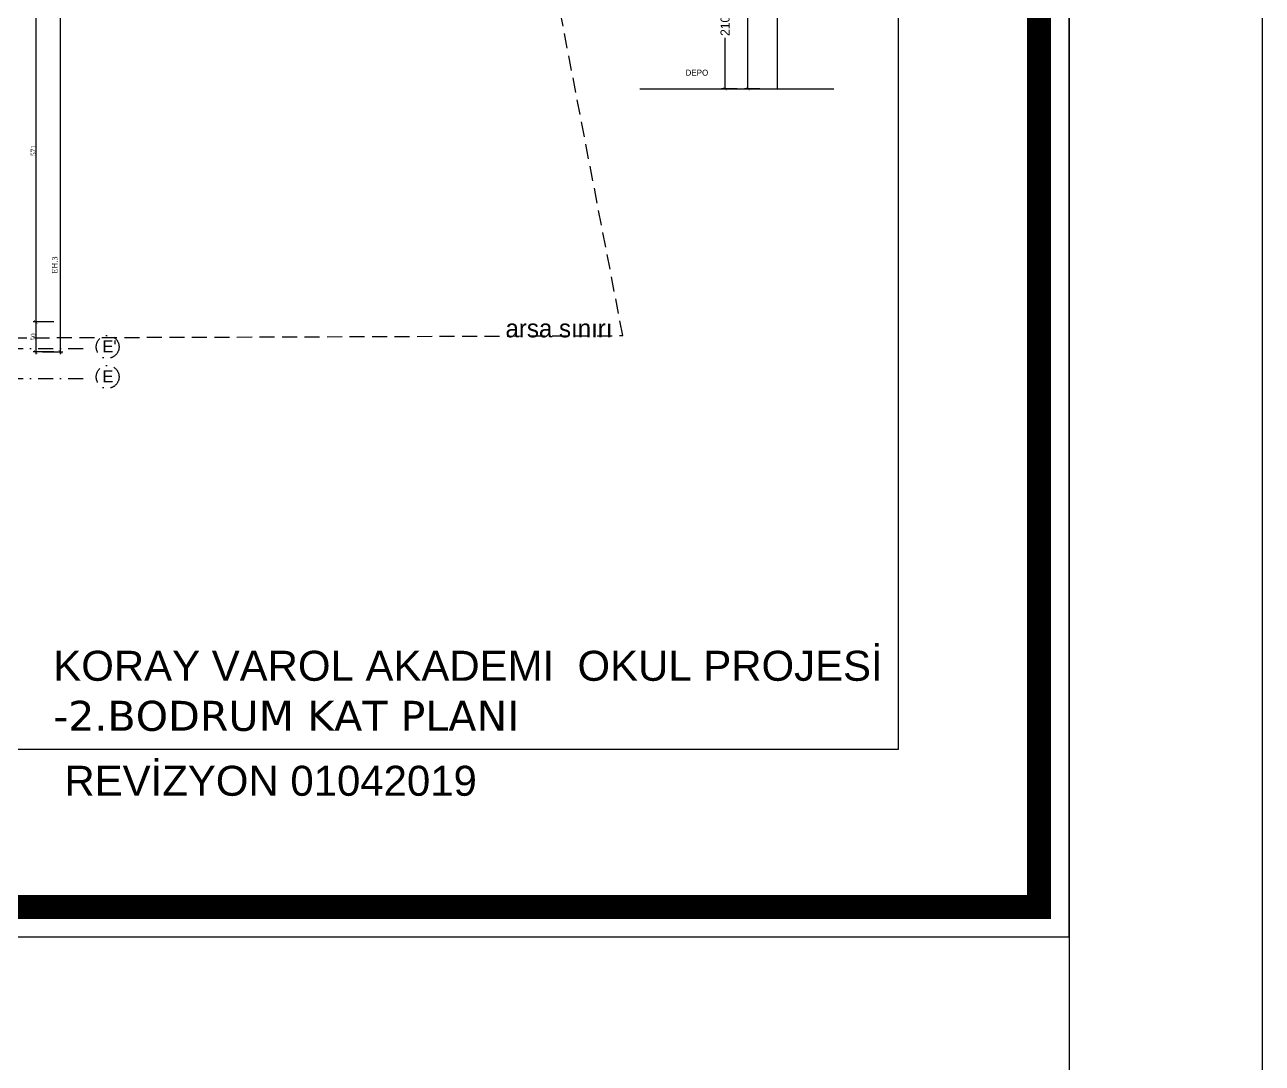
# Model space of a CAD drawing. Header units: millimetres. Extents: x -29311 to -3405, y 28913 to 42880.
# Drawn here: x -5467 to -3405, y 38030 to 39760 of the extents above; entities that cross this region are included whole.
import ezdxf
from ezdxf.enums import TextEntityAlignment as Align

# ---------------------------------------------------------------- set-up
doc = ezdxf.new("R2010")
doc.units = ezdxf.units.MM
for name, pattern in [('( Hidden )', [0.375, 0.25, -0.125]), ('DASHDOT', [1, 0.5, -0.25, 0, -0.25]), ('DASHDOT2', [0.5, 0.25, -0.125, 0, -0.125])]:
    doc.linetypes.add(name, pattern=pattern)
for name, color, linetype in [('A-AKS', 57, 'DASHDOT'), ('A-AKS.', 57, 'DASHDOT2'), ('A-BA', 1, 'Continuous'), ('A-TAVAN-ALCIPAN', 193, 'Continuous'), ('A-YAZI', 136, 'Continuous'), ('vaz_bina2', 161, 'Continuous'), ('yazı1', 7, 'Continuous'), ('Yazılar', 253, 'Continuous')]:
    doc.layers.add(name, color=color, linetype=linetype)
doc.layers.add('olcu-plan', color=7, linetype='Continuous', lineweight=20)
doc.layers.add('TES_SU', color=150, linetype='Continuous', lineweight=25)
doc.styles.add('HA_SMART', font='')
doc.styles.get("Standard").update_dxf_attribs({"font": 'arial.ttf'})
doc.styles.add('text1', font='arial.ttf')
doc.styles.add('YAZ-50', font='times.ttf', dxfattribs={"width": 0.9})
doc.styles.get('HA_SMART').set_extended_font_data('Sakkal Majalla')
doc.dimstyles.new('1-100HA', dxfattribs={"dimtxt": 15, "dimasz": 5, "dimexe": 6, "dimexo": 0, "dimgap": 2, "dimtad": 0, "dimdec": 1, "dimrnd": 0.5, "dimzin": 11, "dimtxsty": 'HA_SMART', "dimblk": 'ARCHTICK', "dimcen": 3, "dimdle": 1.25, "dimclrd": 256, "dimclrt": 7, "dimadec": 0, "dimazin": 0, "dimtfac": 1.25, "dimtdec": 1, "dimtofl": 0, "dimtmove": 1, "dimatfit": 3, "dimldrblk": 'ARCHTICK', "dimfxl": 20, "dimfxlon": 1, "dimtolj": 1, "dimtzin": 0, "dimarcsym": 0})
doc.dimstyles.new('1-50-plan', dxfattribs={"dimtxt": 8, "dimasz": 6, "dimexe": 4, "dimexo": 4, "dimgap": 0.00625, "dimtad": 1, "dimdec": 0, "dimrnd": 0.0005, "dimzin": 9, "dimdsep": 46, "dimtxsty": 'YAZ-50', "dimblk": 'ARCHTICK', "dimcen": 0.025, "dimdle": 4, "dimadec": 0, "dimazin": 0, "dimtfac": 1, "dimtdec": 0, "dimtmove": 0, "dimatfit": 3, "dimfxl": 30, "dimfxlon": 1, "dimarcsym": 0})

# ---------------------------------------------------------------- blocks, each defined once
blk = doc.blocks.new('ANTET')
at = {"color": 251, "const_width": 20, "elevation": 0}
blk.add_lwpolyline([(-18595, -50619.4), (-18595, -52600.1), (-14668.2, -52600.1), (-14668.2, -50619.4)], close=True, dxfattribs=at)
at = {"layer": 'Yazılar', "elevation": 0}
for points in [[(-18620, -50594.4), (-18620, -52625.1), (-14643.2, -52625.1), (-14643.2, -50594.4)], [(-18397.9, -50768), (-14785.5, -50768), (-14785.5, -52468.9), (-18397.9, -52468.9)]]:
    blk.add_lwpolyline(points, close=True, dxfattribs=at)
blk = doc.blocks.new('_ArchTick')
at = {"color": 0, "linetype": 'ByBlock', "const_width": 0.15}
blk.add_lwpolyline([(-0.5, -0.5), (0.5, 0.5)], dxfattribs=at)
blk = doc.blocks.new('*D474')
at = {"layer": 'DEFPOINTS', "color": 0, "transparency": 16777216}
for p in [(-5243, 39836.2), (-5448.9, 39265.4), (-5338.8, 39265.4)]:
    blk.add_point(p, dxfattribs=at)
at = {"layer": 'olcu-plan', "color": 0, "lineweight": -2, "transparency": 16777216}
for p, q in [((-5418.9, 39836.2), (-5452.9, 39836.2)), ((-5448.9, 39840.2), (-5448.9, 39261.4)), ((-5418.9, 39265.4), (-5452.9, 39265.4))]:
    blk.add_line(p, q, dxfattribs=at)
at = {"layer": 'olcu-plan', "color": 0, "lineweight": -2, "transparency": 16777216, "xscale": 6, "yscale": 6, "zscale": 6}
for p, rotation in [((-5448.9, 39836.2), 90), ((-5448.9, 39265.4), 270)]:
    blk.add_blockref('_ArchTick', p, dxfattribs=dict(at, rotation=rotation))
at = {"layer": 'olcu-plan', "color": 0, "transparency": 16777216, "insert": (-5453, 39550.8), "char_height": 8, "attachment_point": 5, "rotation": 90, "style": 'YAZ-50'}
blk.add_mtext('571', dxfattribs=at)
blk = doc.blocks.new('*D475')
at = {"layer": 'DEFPOINTS', "color": 0, "transparency": 16777216}
for p in [(-5338.8, 39265.4), (-5448.9, 39215.4), (-5332.3, 39215.4)]:
    blk.add_point(p, dxfattribs=at)
at = {"layer": 'olcu-plan', "color": 0, "lineweight": -2, "transparency": 16777216}
for p, q in [((-5418.9, 39265.4), (-5452.9, 39265.4)), ((-5448.9, 39269.4), (-5448.9, 39211.4)), ((-5418.9, 39215.4), (-5452.9, 39215.4))]:
    blk.add_line(p, q, dxfattribs=at)
at = {"layer": 'olcu-plan', "color": 0, "lineweight": -2, "transparency": 16777216, "xscale": 6, "yscale": 6, "zscale": 6}
for p, rotation in [((-5448.9, 39265.4), 90), ((-5448.9, 39215.4), 270)]:
    blk.add_blockref('_ArchTick', p, dxfattribs=dict(at, rotation=rotation))
at = {"layer": 'olcu-plan', "color": 0, "transparency": 16777216, "insert": (-5453, 39240.4), "char_height": 8, "attachment_point": 5, "rotation": 90, "style": 'YAZ-50'}
blk.add_mtext('50', dxfattribs=at)
blk = doc.blocks.new('*D477')
at = {"layer": 'DEFPOINTS', "color": 0, "transparency": 16777216}
for p in [(-5448.9, 41320.3), (-5407.6, 41320.3), (-5448.9, 39215.4)]:
    blk.add_point(p, dxfattribs=at)
at = {"layer": 'olcu-plan', "color": 0, "lineweight": -2, "transparency": 16777216}
for p, q in [((-5437.6, 41320.3), (-5403.6, 41320.3)), ((-5407.6, 39211.4), (-5407.6, 41324.3)), ((-5437.6, 39215.4), (-5403.6, 39215.4))]:
    blk.add_line(p, q, dxfattribs=at)
at = {"layer": 'olcu-plan', "color": 0, "lineweight": -2, "transparency": 16777216, "xscale": 6, "yscale": 6, "zscale": 6}
for p, rotation in [((-5407.6, 41320.3), 90), ((-5407.6, 39215.4), 270)]:
    blk.add_blockref('_ArchTick', p, dxfattribs=dict(at, rotation=rotation))
at = {"layer": 'olcu-plan', "color": 0, "transparency": 16777216, "insert": (-5411.6, 40267.8), "char_height": 8, "attachment_point": 5, "rotation": 90, "style": 'YAZ-50'}
blk.add_mtext('2105', dxfattribs=at)
blk = doc.blocks.new('AKS')
at = {"layer": 'A-AKS.', "ltscale": 100}
for p, q in [((5206.6, 50), (5403.8, 50)), ((5206.6, 0), (5403.8, 0))]:
    blk.add_line(p, q, dxfattribs=at)
for centre in [(5422.6, 52.7), (5422.6, 2.7)]:
    blk.add_circle(centre, 19, dxfattribs=at)
at = {"layer": 'A-AKS.', "ltscale": 100, "char_height": 20, "width": 18.894, "attachment_point": 1, "style": 'text1'}
for s, insert in [("E'", (5413.6, 63.5)), ('E', (5413.6, 13.5))]:
    blk.add_mtext(s, dxfattribs=dict(at, insert=insert))
blk = doc.blocks.new('*D444')
at = {"layer": 'A-TAVAN-ALCIPAN', "color": 0, "lineweight": -2, "transparency": 16777216}
for p, q in [((-4280.9, 39863.6), (-4306.4, 39863.6)), ((-4280.4, 39653.6), (-4306.4, 39653.6))]:
    blk.add_line(p, q, dxfattribs=at)
at = {"layer": 'A-TAVAN-ALCIPAN', "lineweight": -2, "transparency": 16777216}
for p, q in [((-4300.4, 39864.9), (-4300.4, 39778.5)), ((-4300.4, 39652.4), (-4300.4, 39738.8))]:
    blk.add_line(p, q, dxfattribs=at)
at = {"layer": 'DEFPOINTS', "color": 0, "transparency": 16777216}
for p in [(-4280.9, 39863.6), (-4300.4, 39653.6), (-4251.9, 39653.6)]:
    blk.add_point(p, dxfattribs=at)
at = {"layer": 'A-TAVAN-ALCIPAN', "lineweight": -2, "transparency": 16777216, "xscale": 5, "yscale": 5, "zscale": 5}
for p, rotation in [((-4300.4, 39863.6), 90), ((-4300.4, 39653.6), 270)]:
    blk.add_blockref('_ArchTick', p, dxfattribs=dict(at, rotation=rotation))
at = {"layer": 'A-TAVAN-ALCIPAN', "color": 7, "transparency": 16777216, "insert": (-4300.4, 39758.6), "char_height": 15, "attachment_point": 5, "rotation": 90, "style": 'HA_SMART'}
blk.add_mtext('\\A1;210', dxfattribs=at)
blk = doc.blocks.new('*D445')
at = {"layer": 'A-TAVAN-ALCIPAN', "color": 0, "lineweight": -2, "transparency": 16777216}
for p, q in [((-4242.3, 40090.6), (-4268.3, 40090.6)), ((-4242.3, 39653.6), (-4268.3, 39653.6))]:
    blk.add_line(p, q, dxfattribs=at)
at = {"layer": 'A-TAVAN-ALCIPAN', "lineweight": -2, "transparency": 16777216}
for p, q in [((-4262.3, 40091.9), (-4262.3, 39893.4)), ((-4262.3, 39652.4), (-4262.3, 39850.9))]:
    blk.add_line(p, q, dxfattribs=at)
at = {"layer": 'DEFPOINTS', "color": 0, "transparency": 16777216}
for p in [(-4237.4, 40090.6), (-4262.3, 39653.6), (-4237.4, 39653.6)]:
    blk.add_point(p, dxfattribs=at)
at = {"layer": 'A-TAVAN-ALCIPAN', "lineweight": -2, "transparency": 16777216, "xscale": 5, "yscale": 5, "zscale": 5}
for p, rotation in [((-4262.3, 40090.6), 90), ((-4262.3, 39653.6), 270)]:
    blk.add_blockref('_ArchTick', p, dxfattribs=dict(at, rotation=rotation))
at = {"layer": 'A-TAVAN-ALCIPAN', "color": 7, "transparency": 16777216, "insert": (-4262.3, 39872.1), "char_height": 15, "attachment_point": 5, "rotation": 90, "style": 'HA_SMART'}
blk.add_mtext('\\A1;437', dxfattribs=at)

msp = doc.modelspace()

# ---------------------------------------------------------------- linework, layer by layer
at = {"layer": 'A-BA'}
msp.add_lwpolyline([(-4442.4, 39653.64), (-4119.38, 39653.64)], dxfattribs=at)
at = {"layer": 'A-TAVAN-ALCIPAN'}
msp.add_lwpolyline([(-4213.45, 40090.64), (-4213.45, 39653.64)], dxfattribs=at)
at = {"layer": 'TES_SU'}
for points in [[(-20558.84, 42879.74), (-3405.49, 42879.74), (-3405.49, 28913.48), (-20558.84, 28913.48)], [(-19984.54, 42302.15), (-3727.34, 42302.15), (-3727.34, 29417.64), (-19984.54, 29417.64)]]:
    msp.add_lwpolyline(points, close=True, dxfattribs=at)
at = {"layer": 'vaz_bina2', "linetype": '( Hidden )', "ltscale": 100}
msp.add_lwpolyline([(-10745.16, 41087.28), (-10501.58, 39221.08), (-5488.57, 39238.89), (-4470.79, 39242.51), (-4739.72, 40634.75), (-4981.51, 41117.08), (-5309.76, 41407.74), (-5666.95, 41596.35), (-6038.1, 41706.43), (-6406.89, 41755.81), (-10810.15, 41585.13)], close=True, dxfattribs=at)

# ---------------------------------------------------------------- block references
at = {"xscale": 2, "yscale": 2, "zscale": 2}
msp.add_blockref('ANTET', (25559.14, 143490.88, 0), dxfattribs=at)
at = {"layer": 'A-AKS'}
msp.add_blockref('AKS', (-10751.69, 39171.08), dxfattribs=at)

# ---------------------------------------------------------------- texts
at = {"layer": 'A-TAVAN-ALCIPAN', "color": 7, "insert": (-4347.39, 39680.52), "char_height": 10, "attachment_point": 5, "style": 'HA_SMART'}
msp.add_mtext('\\A1;DEPO', dxfattribs=at)
at = {"layer": 'A-YAZI', "color": 7, "style": 'YAZ-50'}
msp.add_text('EH.3', height=9, rotation=90, dxfattribs=at).set_placement((-5412.69, 39360.12), align=Align.CENTER)
at = {"layer": 'yazı1', "linetype": 'ByBlock', "insert": (-4666.27, 39269.62), "char_height": 30, "width": 407.0194, "attachment_point": 1, "style": 'HA_SMART'}
msp.add_mtext('arsa sınırı', dxfattribs=at)
at = {"layer": 'yazı1', "insert": (-5419.57, 38717.48), "char_height": 50, "width": 1514.585, "attachment_point": 1}
msp.add_mtext('KORAY VAROL AKADEMI  OKUL PROJESİ{\\fVerdana|b0|i0|c162|p34;\\P-2.BODRUM KAT PLANI }', dxfattribs=at)
at = {"layer": 'yazı1', "color": 1, "insert": (-5401.08, 38525.93), "char_height": 50, "width": 1514.585, "attachment_point": 1}
msp.add_mtext('REVİZYON 01042019', dxfattribs=at)

# ---------------------------------------------------------------- dimensions: what is measured, and where the dimension line sits
at = {"layer": 'A-TAVAN-ALCIPAN'}
for base, p1, p2, picture, middle in [((-4262.29, 39653.64), (-4237.36, 40090.64), (-4237.36, 39653.64), '*D445', (-4262.29, 39872.14)), ((-4300.36, 39653.64), (-4280.89, 39863.64), (-4251.85, 39653.64), '*D444', (-4300.36, 39758.64))]:
    dim = msp.add_linear_dim(base=base, p1=p1, p2=p2, angle=90, dimstyle='1-100HA', dxfattribs=at)
    dim.commit()
    dim.dimension.update_dxf_attribs({"geometry": picture, "text_midpoint": middle})
at = {"layer": 'olcu-plan'}
for base, p1, p2, picture, middle in [((-5407.56, 41320.3), (-5448.91, 39215.35), (-5448.91, 41320.3), '*D477', (-5411.64, 40267.83)), ((-5448.91, 39265.35), (-5243.04, 39836.17), (-5338.84, 39265.35), '*D474', (-5453, 39550.76)), ((-5448.91, 39215.35), (-5338.84, 39265.35), (-5332.31, 39215.35), '*D475', (-5452.99, 39240.35))]:
    dim = msp.add_linear_dim(base=base, p1=p1, p2=p2, angle=90, dimstyle='1-50-plan', dxfattribs=at)
    dim.commit()
    dim.dimension.update_dxf_attribs({"geometry": picture, "text_midpoint": middle})

doc.saveas('drawing.dxf')
